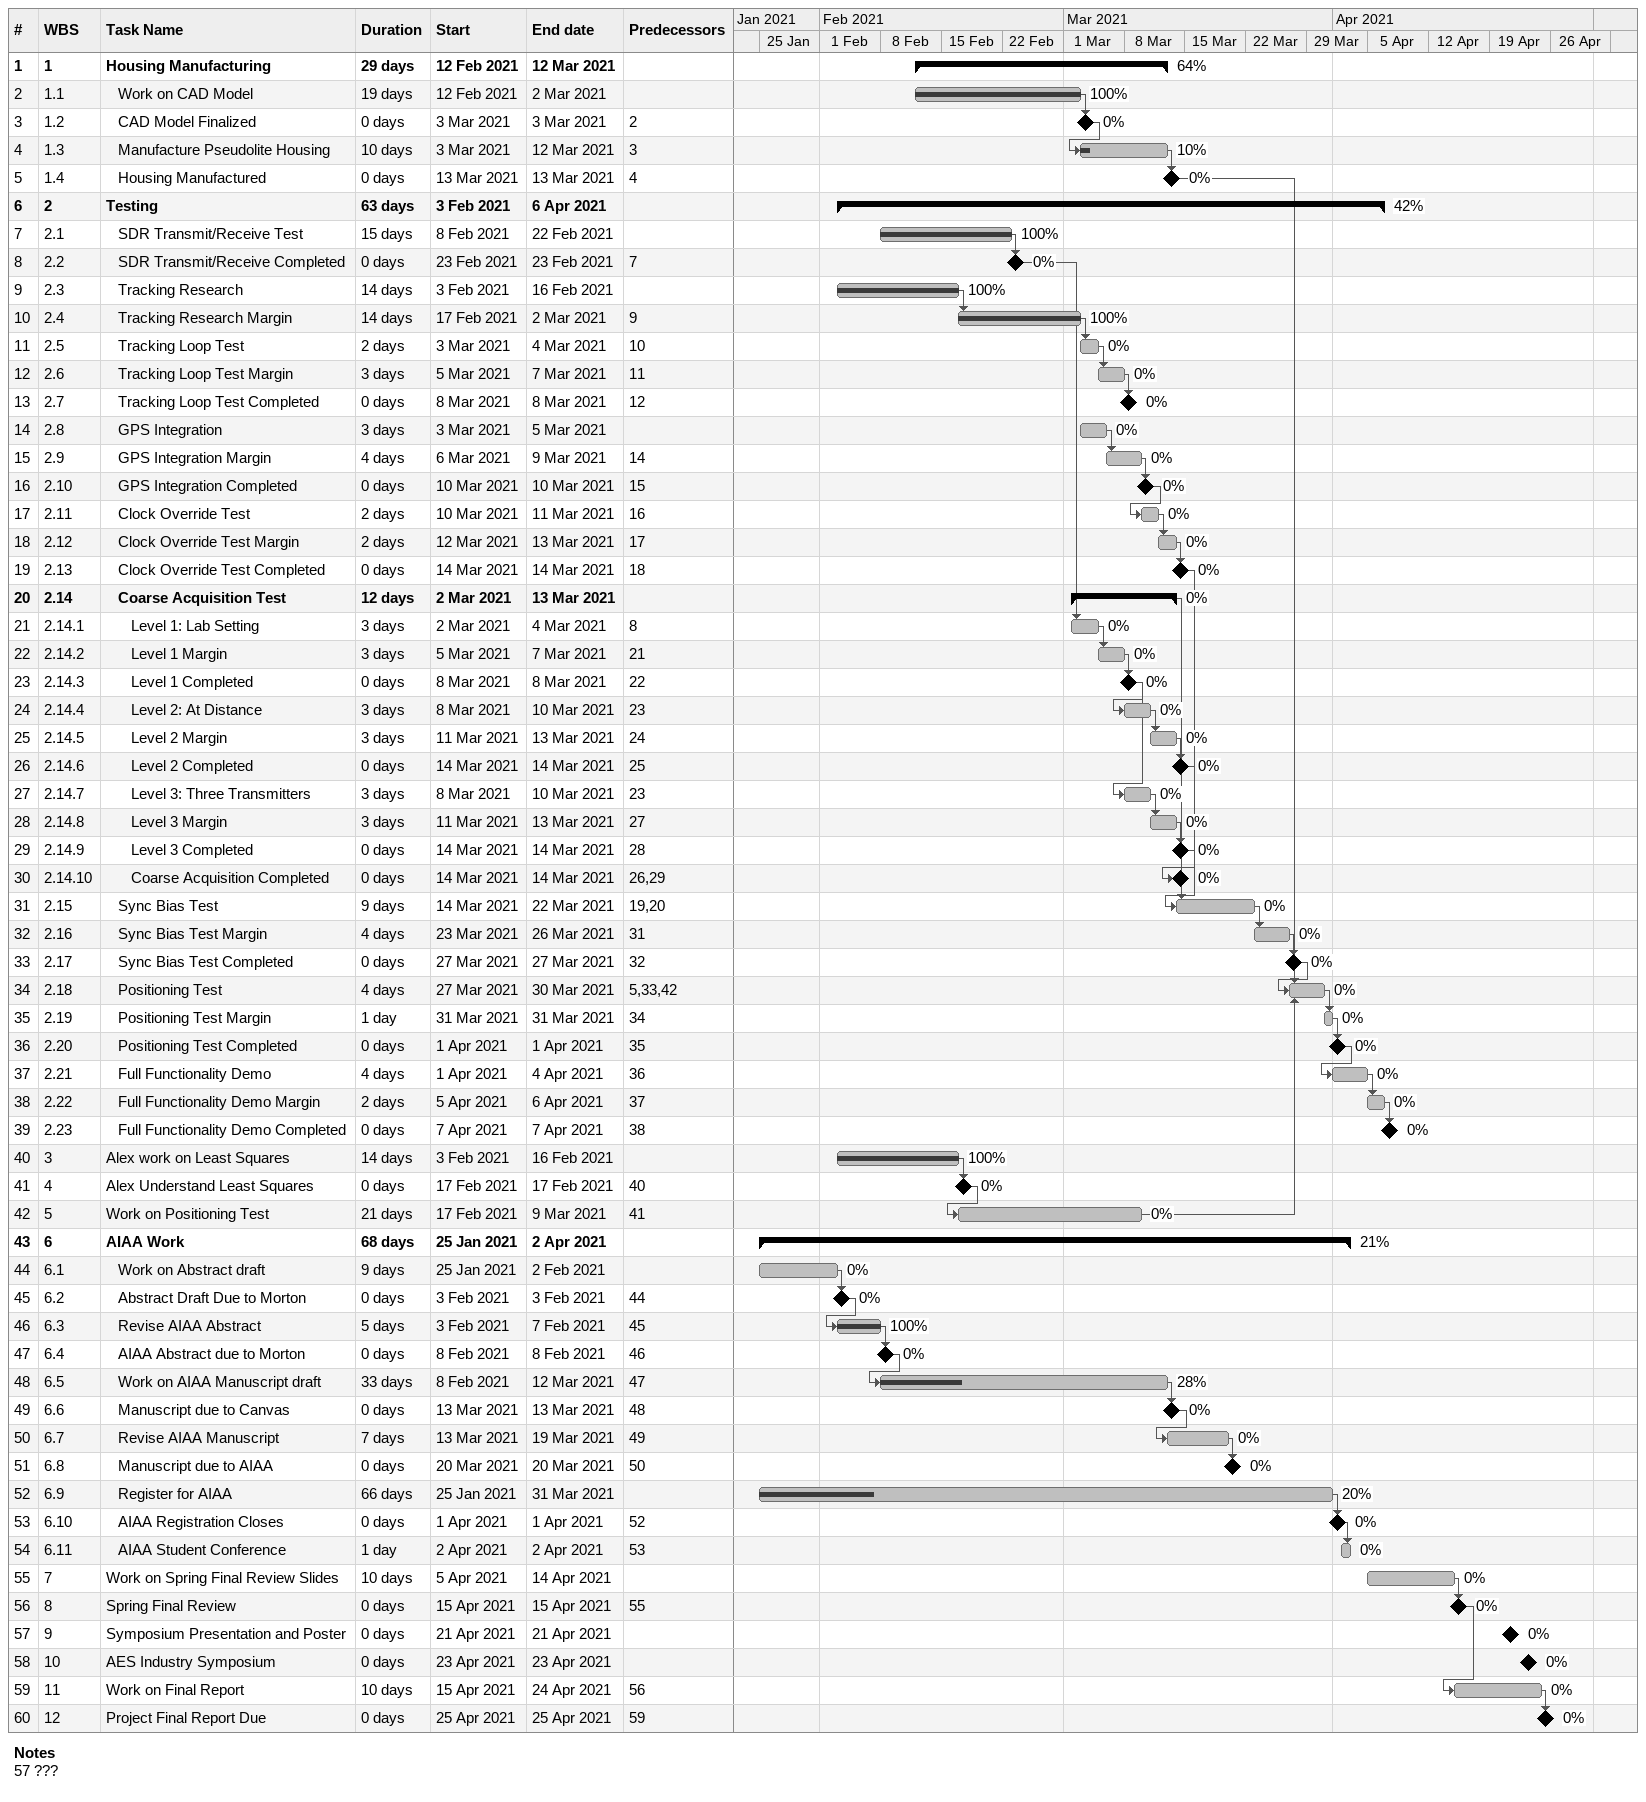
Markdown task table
| ID | WBS | Task | Duration | Start | Finish | Predecessors | % complete |
|---|---|---|---|---|---|---|---|
| 1 | 1 | **Housing Manufacturing** | 29d | 2021-02-12 | 2021-03-12 |  | 64 |
| 2 | 1.1 | Work on CAD Model | 19d | 2021-02-12 | 2021-03-02 |  | 100 |
| 3 | 1.2 | CAD Model Finalized | 0d | 2021-03-03 | 2021-03-03 | 2 | 0 |
| 4 | 1.3 | Manufacture Pseudolite Housing | 10d | 2021-03-03 | 2021-03-12 | 3 | 10 |
| 5 | 1.4 | Housing Manufactured | 0d | 2021-03-13 | 2021-03-13 | 4 | 0 |
| 6 | 2 | **Testing** | 63d | 2021-02-03 | 2021-04-06 |  | 42 |
| 7 | 2.1 | SDR Transmit/Receive Test | 15d | 2021-02-08 | 2021-02-22 |  | 100 |
| 8 | 2.2 | SDR Transmit/Receive Completed | 0d | 2021-02-23 | 2021-02-23 | 7 | 0 |
| 9 | 2.3 | Tracking Research | 14d | 2021-02-03 | 2021-02-16 |  | 100 |
| 10 | 2.4 | Tracking Research Margin | 14d | 2021-02-17 | 2021-03-02 | 9 | 100 |
| 11 | 2.5 | Tracking Loop Test | 2d | 2021-03-03 | 2021-03-04 | 10 | 0 |
| 12 | 2.6 | Tracking Loop Test Margin | 3d | 2021-03-05 | 2021-03-07 | 11 | 0 |
| 13 | 2.7 | Tracking Loop Test Completed | 0d | 2021-03-08 | 2021-03-08 | 12 | 0 |
| 14 | 2.8 | GPS Integration | 3d | 2021-03-03 | 2021-03-05 |  | 0 |
| 15 | 2.9 | GPS Integration Margin | 4d | 2021-03-06 | 2021-03-09 | 14 | 0 |
| 16 | 2.10 | GPS Integration Completed | 0d | 2021-03-10 | 2021-03-10 | 15 | 0 |
| 17 | 2.11 | Clock Override Test | 2d | 2021-03-10 | 2021-03-11 | 16 | 0 |
| 18 | 2.12 | Clock Override Test Margin | 2d | 2021-03-12 | 2021-03-13 | 17 | 0 |
| 19 | 2.13 | Clock Override Test Completed | 0d | 2021-03-14 | 2021-03-14 | 18 | 0 |
| 20 | 2.14 | **Coarse Acquisition Test** | 12d | 2021-03-02 | 2021-03-13 |  | 0 |
| 21 | 2.14.1 | Level 1: Lab Setting | 3d | 2021-03-02 | 2021-03-04 | 8 | 0 |
| 22 | 2.14.2 | Level 1 Margin | 3d | 2021-03-05 | 2021-03-07 | 21 | 0 |
| 23 | 2.14.3 | Level 1 Completed | 0d | 2021-03-08 | 2021-03-08 | 22 | 0 |
| 24 | 2.14.4 | Level 2: At Distance | 3d | 2021-03-08 | 2021-03-10 | 23 | 0 |
| 25 | 2.14.5 | Level 2 Margin | 3d | 2021-03-11 | 2021-03-13 | 24 | 0 |
| 26 | 2.14.6 | Level 2 Completed | 0d | 2021-03-14 | 2021-03-14 | 25 | 0 |
| 27 | 2.14.7 | Level 3: Three Transmitters | 3d | 2021-03-08 | 2021-03-10 | 23 | 0 |
| 28 | 2.14.8 | Level 3 Margin | 3d | 2021-03-11 | 2021-03-13 | 27 | 0 |
| 29 | 2.14.9 | Level 3 Completed | 0d | 2021-03-14 | 2021-03-14 | 28 | 0 |
| 30 | 2.14.10 | Coarse Acquisition Completed | 0d | 2021-03-14 | 2021-03-14 | 26, 29 | 0 |
| 31 | 2.15 | Sync Bias Test | 9d | 2021-03-14 | 2021-03-22 | 19, 20 | 0 |
| 32 | 2.16 | Sync Bias Test Margin | 4d | 2021-03-23 | 2021-03-26 | 31 | 0 |
| 33 | 2.17 | Sync Bias Test Completed | 0d | 2021-03-27 | 2021-03-27 | 32 | 0 |
| 34 | 2.18 | Positioning Test | 4d | 2021-03-27 | 2021-03-30 | 5, 33, 42 | 0 |
| 35 | 2.19 | Positioning Test Margin | 1d | 2021-03-31 | 2021-03-31 | 34 | 0 |
| 36 | 2.20 | Positioning Test Completed | 0d | 2021-04-01 | 2021-04-01 | 35 | 0 |
| 37 | 2.21 | Full Functionality Demo | 4d | 2021-04-01 | 2021-04-04 | 36 | 0 |
| 38 | 2.22 | Full Functionality Demo Margin | 2d | 2021-04-05 | 2021-04-06 | 37 | 0 |
| 39 | 2.23 | Full Functionality Demo Completed | 0d | 2021-04-07 | 2021-04-07 | 38 | 0 |
| 40 | 3 | Alex work on Least Squares | 14d | 2021-02-03 | 2021-02-16 |  | 100 |
| 41 | 4 | Alex Understand Least Squares | 0d | 2021-02-17 | 2021-02-17 | 40 | 0 |
| 42 | 5 | Work on Positioning Test | 21d | 2021-02-17 | 2021-03-09 | 41 | 0 |
| 43 | 6 | **AIAA Work** | 68d | 2021-01-25 | 2021-04-02 |  | 21 |
| 44 | 6.1 | Work on Abstract draft | 9d | 2021-01-25 | 2021-02-02 |  | 0 |
| 45 | 6.2 | Abstract Draft Due to Morton | 0d | 2021-02-03 | 2021-02-03 | 44 | 0 |
| 46 | 6.3 | Revise AIAA Abstract | 5d | 2021-02-03 | 2021-02-07 | 45 | 100 |
| 47 | 6.4 | AIAA Abstract due to Morton | 0d | 2021-02-08 | 2021-02-08 | 46 | 0 |
| 48 | 6.5 | Work on AIAA Manuscript draft | 33d | 2021-02-08 | 2021-03-12 | 47 | 28 |
| 49 | 6.6 | Manuscript due to Canvas | 0d | 2021-03-13 | 2021-03-13 | 48 | 0 |
| 50 | 6.7 | Revise AIAA Manuscript | 7d | 2021-03-13 | 2021-03-19 | 49 | 0 |
| 51 | 6.8 | Manuscript due to AIAA | 0d | 2021-03-20 | 2021-03-20 | 50 | 0 |
| 52 | 6.9 | Register for AIAA | 66d | 2021-01-25 | 2021-03-31 |  | 20 |
| 53 | 6.10 | AIAA Registration Closes | 0d | 2021-04-01 | 2021-04-01 | 52 | 0 |
| 54 | 6.11 | AIAA Student Conference | 1d | 2021-04-02 | 2021-04-02 | 53 | 0 |
| 55 | 7 | Work on Spring Final Review Slides | 10d | 2021-04-05 | 2021-04-14 |  | 0 |
| 56 | 8 | Spring Final Review | 0d | 2021-04-15 | 2021-04-15 | 55 | 0 |
| 57 | 9 | Symposium Presentation and Poster | 0d | 2021-04-21 | 2021-04-21 |  | 0 |
| 58 | 10 | AES Industry Symposium | 0d | 2021-04-23 | 2021-04-23 |  | 0 |
| 59 | 11 | Work on Final Report | 10d | 2021-04-15 | 2021-04-24 | 56 | 0 |
| 60 | 12 | Project Final Report Due | 0d | 2021-04-25 | 2021-04-25 | 59 | 0 |

Notes
- 57: ???
